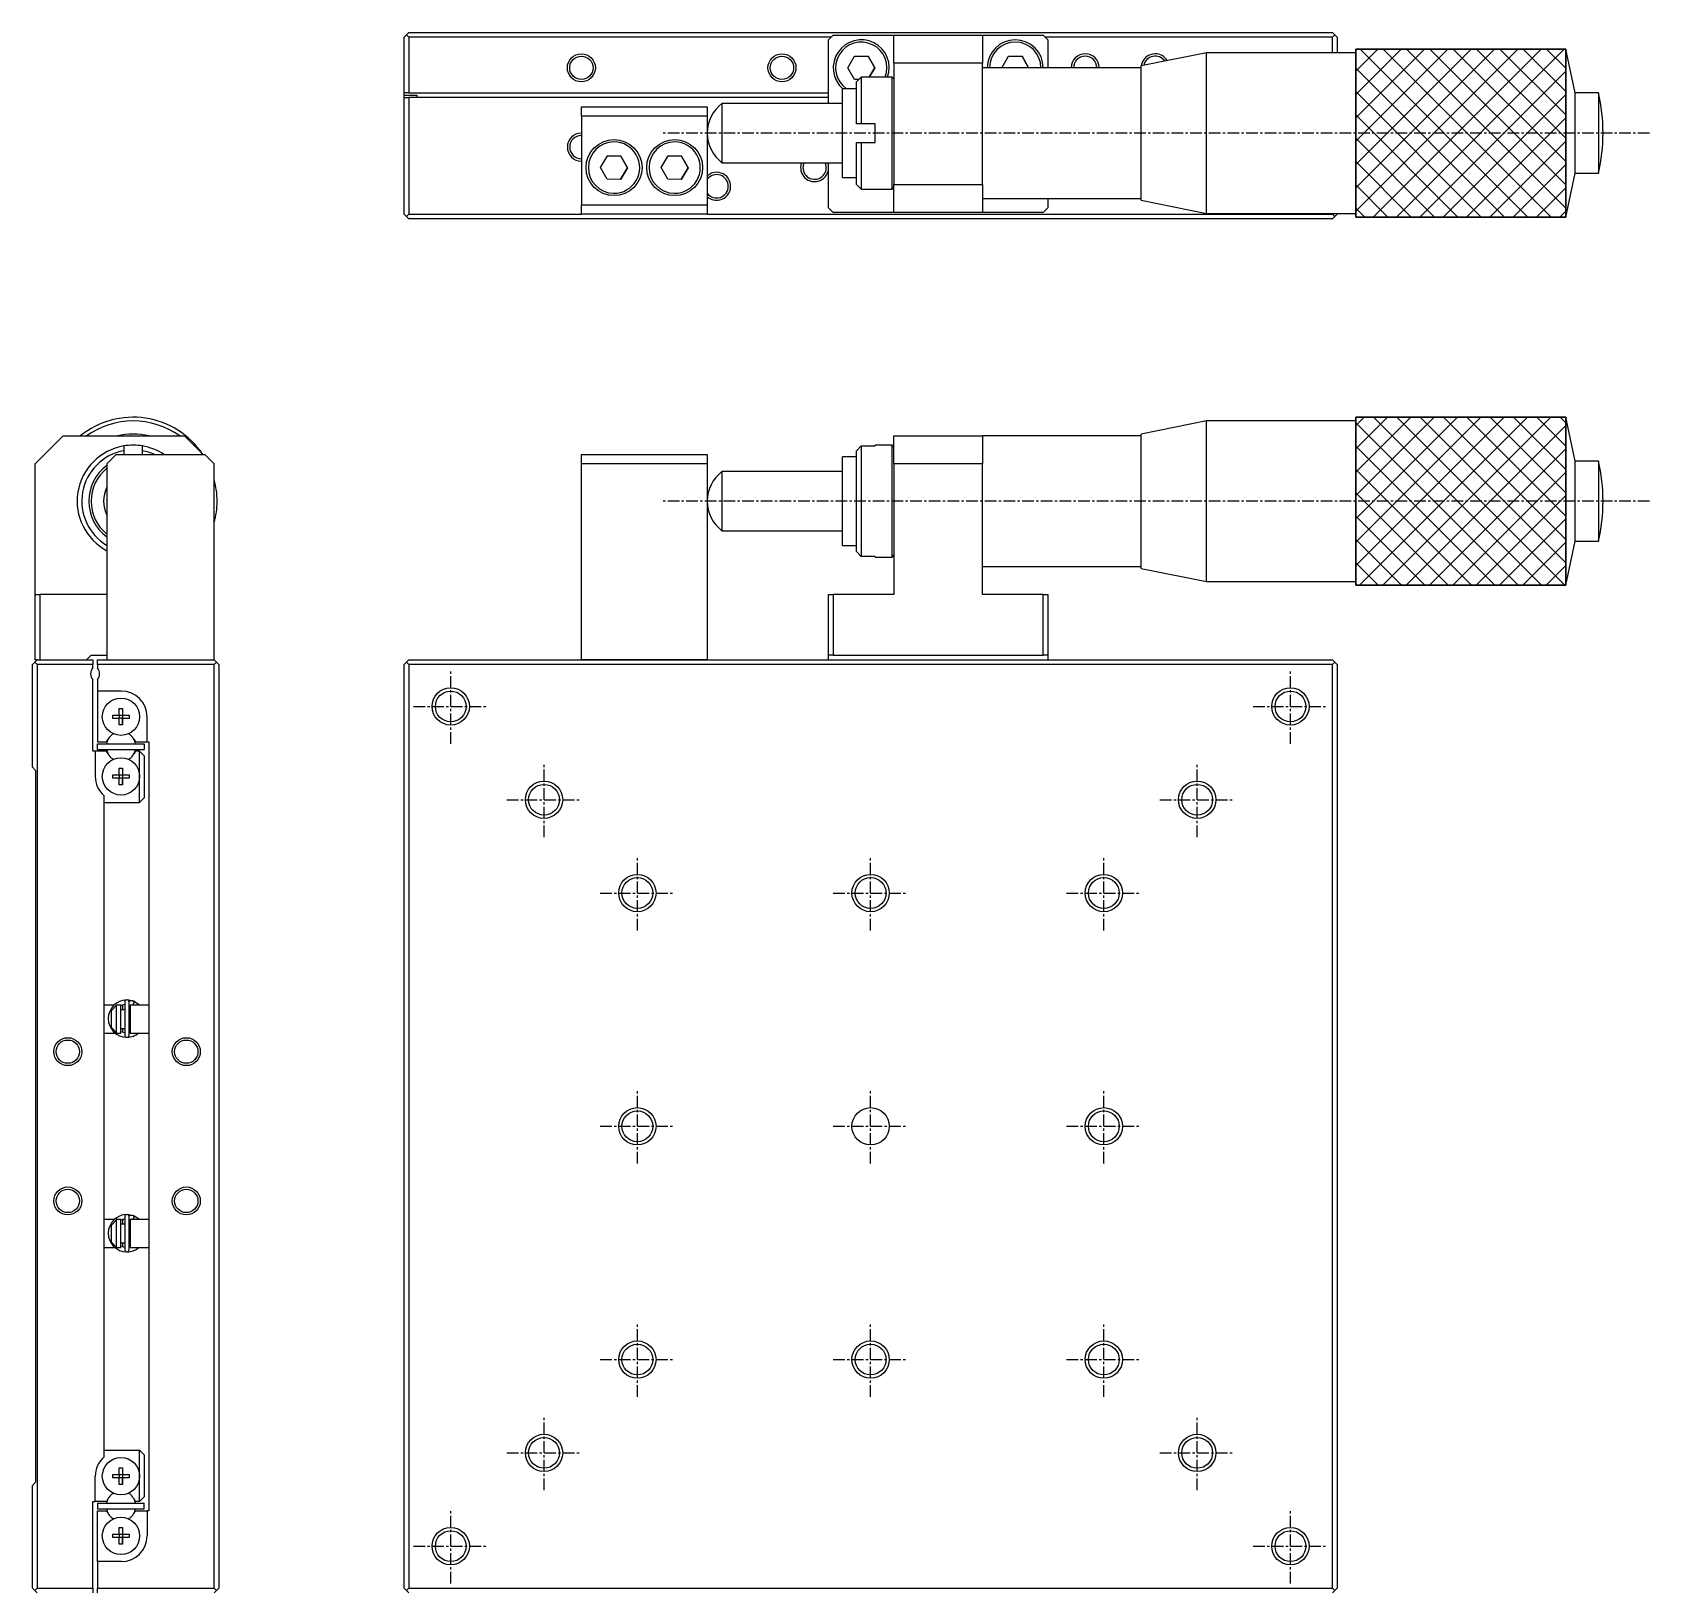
# Model space of a CAD drawing. Extents: x 10 to 388, y 10 to 262.
# Drawn here: x 32 to 205.3, y 94.9 to 262 of the extents above; entities that cross this region are included whole.
import ezdxf

# ---------------------------------------------------------------- set-up
doc = ezdxf.new("R2010")
doc.units = 0
doc.linetypes.add('CENTER', pattern=[2, 1.25, -0.25, 0.25, -0.25])
doc.layers.get('0').update_dxf_attribs({"linetype": 'CONTINUOUS'})
doc.layers.add('CENTER', color=1, linetype='CENTER')

msp = doc.modelspace()

# ---------------------------------------------------------------- linework, layer by layer
at = {"color": 7, "linetype": 'CONTINUOUS'}
for p, q in [((72.094929, 261.75), (72.344929, 262)), ((72.344929, 262), (171.344929, 262)), ((171.344929, 262), (171.594929, 261.75)), ((71.844929, 261.5), (72.094929, 261.75)), ((71.844929, 255.5), (71.844929, 261.5)), ((72.094929, 261.75), (72.344929, 261.5)), ((72.344929, 261.5), (72.344929, 255.5)), ((117.644929, 261.5), (72.344929, 261.5)), ((117.844929, 261.7), (117.344929, 261.2)), ((117.344929, 254.375), (117.344929, 261.2)), ((117.844929, 261.7), (124.344929, 261.7)), ((124.344929, 258.7), (124.344929, 261.7)), ((124.344929, 261.7), (133.844929, 261.7)), ((133.844929, 261.7), (133.844929, 258.7)), ((133.844929, 261.7), (140.344929, 261.7)), ((140.844929, 261.2), (140.344929, 261.7)), ((171.344929, 261.5), (140.544929, 261.5)), ((140.844929, 261.2), (140.844929, 258.2)), ((171.344929, 261.5), (171.594929, 261.75)), ((171.344929, 259.8), (171.344929, 261.5)), ((171.594929, 261.75), (171.844929, 261.5)), ((171.844929, 261.5), (171.844929, 259.8)), ((173.844929, 260.2), (196.344929, 260.2)), ((173.844929, 242.2), (173.844929, 260.2)), ((196.344929, 251.192148), (196.344929, 260.2)), ((197.344929, 255.5), (196.344929, 260.2)), ((196.344929, 260.2), (196.344929, 242.2)), ((119.401613, 258.213072), (120.134592, 259.456485)), ((120.134592, 259.456485), (121.577908, 259.443413)), ((121.577908, 259.443413), (122.288246, 258.186928)), ((122.288246, 258.186928), (121.577908, 259.443413)), ((133.844929, 258.7), (124.344929, 258.7)), ((124.344929, 258.7), (124.344929, 245.7)), ((133.844929, 251.2), (133.844929, 258.7)), ((135.901613, 258.213072), (136.634592, 259.456485)), ((136.634592, 259.456485), (138.077908, 259.443413)), ((138.077908, 259.443413), (138.780856, 258.2)), ((138.780856, 258.2), (138.077908, 259.443413)), ((157.844929, 259.8), (150.844929, 258.4)), ((150.844929, 244), (150.844929, 258.4)), ((157.844929, 242.6), (157.844929, 259.8)), ((173.844929, 259.8), (157.844929, 259.8)), ((120.11195, 256.956587), (119.401613, 258.213072)), ((120.597123, 256.952193), (120.11195, 256.956587)), ((120.844929, 257.2), (120.344929, 256.7)), ((120.344929, 252.2), (120.344929, 256.7)), ((120.844929, 257.2), (120.844929, 252.2)), ((124.144929, 257.2), (120.844929, 257.2)), ((122.288246, 258.186928), (121.706462, 257.2)), ((121.706462, 257.2), (122.288246, 258.186928)), ((124.144929, 245.2), (124.144929, 257.2)), ((124.344929, 257), (124.144929, 257.2)), ((150.844929, 258.2), (133.844929, 258.2)), ((135.909003, 258.2), (135.901613, 258.213072)), ((72.344929, 255.5), (71.844929, 255.5)), ((71.844929, 255.25), (71.844929, 255.5)), ((71.844929, 255.25), (73.244929, 255.25)), ((71.844929, 255), (71.844929, 255.25)), ((71.844929, 242.5), (71.844929, 255)), ((71.844929, 255), (72.344929, 255)), ((72.344929, 255.5), (117.344929, 255.5)), ((72.344929, 255), (72.344929, 242.5)), ((117.344929, 255), (72.344929, 255)), ((73.244929, 255), (73.244929, 255.25)), ((118.844929, 255.647516), (118.844929, 255.95)), ((120.344929, 255.95), (118.844929, 255.95)), ((118.844929, 251.271172), (118.844929, 255.647516)), ((197.344929, 251.196248), (197.344929, 255.5)), ((199.844929, 255.5), (197.344929, 255.5)), ((199.844929, 255.5), (199.844929, 246.9)), ((90.844929, 253), (90.844929, 254)), ((90.844929, 254), (104.344929, 254)), ((104.344929, 254), (104.344929, 253)), ((105.912109, 254.375), (105.912109, 251.19723)), ((118.844929, 254.375), (105.912109, 254.375)), ((104.344929, 253), (90.844929, 253)), ((90.844929, 253), (90.844929, 243.5)), ((104.344929, 253), (104.344929, 243.5)), ((120.844929, 252.2), (120.344929, 252.2)), ((122.344929, 252.2), (120.844929, 252.2)), ((122.344929, 250.2), (122.344929, 252.2)), ((105.912109, 251.19723), (105.912109, 248.025)), ((118.844929, 251.099951), (118.844929, 251.271172)), ((118.844929, 246.752635), (118.844929, 251.099951)), ((120.344929, 245.7), (120.344929, 250.2)), ((120.344929, 250.2), (120.844929, 250.2)), ((120.844929, 250.2), (120.844929, 245.2)), ((120.844929, 250.2), (122.344929, 250.2)), ((133.844929, 245.7), (133.844929, 251.2)), ((197.344929, 246.9), (197.344929, 251.196248)), ((92.901613, 247.513072), (93.634592, 248.756485)), ((93.634592, 248.756485), (95.077908, 248.743413)), ((95.077908, 248.743413), (93.634592, 248.756485)), ((95.077908, 248.743413), (95.788246, 247.486928)), ((95.788246, 247.486928), (95.077908, 248.743413)), ((99.401613, 247.513072), (100.134592, 248.756485)), ((100.134592, 248.756485), (101.577908, 248.743413)), ((101.577908, 248.743413), (100.134592, 248.756485)), ((101.577908, 248.743413), (102.288246, 247.486928)), ((102.288246, 247.486928), (101.577908, 248.743413)), ((105.912109, 248.025), (118.844929, 248.025)), ((117.344929, 243.2), (117.344929, 248.025)), ((93.611951, 246.256587), (92.901613, 247.513072)), ((95.055267, 246.243515), (93.611951, 246.256587)), ((95.788246, 247.486928), (95.055267, 246.243515)), ((95.055267, 246.243515), (95.788246, 247.486928)), ((100.111951, 246.256587), (99.401613, 247.513072)), ((101.555267, 246.243515), (100.111951, 246.256587)), ((102.288246, 247.486928), (101.555267, 246.243515)), ((101.555267, 246.243515), (102.288246, 247.486928)), ((118.844929, 246.45), (118.844929, 246.752635)), ((118.844929, 246.45), (120.344929, 246.45)), ((196.344929, 242.2), (197.344929, 246.9)), ((197.344929, 246.9), (199.844929, 246.9)), ((120.344929, 245.7), (120.844929, 245.2)), ((120.844929, 245.2), (124.144929, 245.2)), ((124.144929, 245.2), (124.344929, 245.4)), ((124.344929, 245.7), (133.844929, 245.7)), ((124.344929, 242.7), (124.344929, 245.7)), ((133.844929, 245.7), (133.844929, 242.7)), ((90.844929, 243.5), (104.344929, 243.5)), ((90.844929, 242.5), (90.844929, 243.5)), ((104.344929, 243.5), (104.344929, 242.5)), ((117.344929, 243.2), (117.844929, 242.7)), ((124.344929, 242.7), (117.844929, 242.7)), ((133.844929, 242.7), (124.344929, 242.7)), ((133.844929, 244.2), (150.844929, 244.2)), ((140.344929, 242.7), (133.844929, 242.7)), ((140.344929, 242.7), (140.844929, 243.2)), ((140.844929, 244.2), (140.844929, 243.2)), ((150.844929, 244), (157.844929, 242.6)), ((72.094929, 242.25), (71.844929, 242.5)), ((72.344929, 242.5), (72.094929, 242.25)), ((72.344929, 242), (72.094929, 242.25)), ((72.344929, 242.5), (90.844929, 242.5)), ((171.344929, 242), (72.344929, 242)), ((104.344929, 242.5), (90.844929, 242.5)), ((104.344929, 242.5), (171.344929, 242.5)), ((157.844929, 242.6), (173.844929, 242.6)), ((171.344929, 242.5), (171.344929, 242.6)), ((171.594929, 242.25), (171.344929, 242.5)), ((171.594929, 242.25), (171.344929, 242)), ((171.844929, 242.5), (171.594929, 242.25)), ((171.844929, 242.6), (171.844929, 242.5)), ((196.344929, 242.2), (173.844929, 242.2)), ((157.844929, 220.35), (150.844929, 218.95)), ((157.844929, 203.15), (157.844929, 220.35)), ((173.844929, 220.35), (157.844929, 220.35)), ((173.844929, 220.75), (173.844929, 211.742148)), ((173.844929, 220.75), (173.844929, 220.35)), ((173.844929, 220.75), (196.344929, 220.75)), ((173.844929, 202.75), (173.844929, 220.75)), ((197.344929, 216.05), (196.344929, 220.75)), ((196.344929, 220.75), (196.344929, 202.75)), ((35.3, 218.75), (32.3, 215.75)), ((35.3, 218.75), (48.3, 218.75)), ((50.3, 216.75), (48.3, 218.75)), ((124.344929, 218.75), (133.844929, 218.75)), ((124.344929, 215.75), (124.344929, 218.75)), ((133.844929, 218.75), (133.844929, 215.75)), ((150.844929, 218.75), (133.844929, 218.75)), ((150.844929, 218.75), (150.844929, 218.95)), ((150.844929, 204.55), (150.844929, 218.95)), ((150.844929, 204.75), (150.844929, 218.75)), ((41, 216.75), (40, 215.75)), ((41, 216.75), (50.5, 216.75)), ((41.8, 217.66608), (41.8, 217.158327)), ((41.8, 217.158327), (41.8, 216.75)), ((43.8, 217.158327), (43.8, 217.66608)), ((43.8, 216.75), (43.8, 217.66608)), ((43.8, 216.75), (43.8, 217.158327)), ((51.5, 215.75), (50.5, 216.75)), ((90.844929, 216.75), (104.344929, 216.75)), ((90.844929, 215.75), (90.844929, 216.75)), ((104.344929, 216.75), (104.344929, 215.75)), ((120.344929, 217.158327), (120.844929, 217.66608)), ((120.344929, 206.341673), (120.344929, 217.158327)), ((120.344929, 216.393559), (120.344929, 217.158327)), ((120.844929, 217.66608), (120.844929, 205.83392)), ((120.844929, 217.66608), (122.344929, 217.66608)), ((122.344929, 217.66608), (122.344929, 217.75)), ((122.344929, 217.66608), (122.344929, 217.75)), ((124.144929, 217.75), (122.344929, 217.75)), ((124.144929, 205.75), (124.144929, 217.75)), ((124.344929, 217.55), (124.144929, 217.75)), ((32.3, 201.75), (32.3, 215.75)), ((40, 215.75), (40, 194.75)), ((51.5, 194.75), (51.5, 215.75)), ((104.344929, 215.75), (90.844929, 215.75)), ((90.844929, 194.75), (90.844929, 215.75)), ((104.344929, 215.75), (104.344929, 194.75)), ((118.844929, 211.745856), (118.844929, 216.5)), ((118.844929, 216.25), (118.844929, 216.5)), ((120.344929, 216.5), (118.844929, 216.5)), ((133.844929, 215.75), (124.344929, 215.75)), ((124.344929, 215.75), (124.344929, 201.75)), ((133.844929, 201.75), (133.844929, 215.75)), ((199.844929, 216.05), (197.344929, 216.05)), ((197.344929, 207.45), (197.344929, 216.049998)), ((199.844929, 216.05), (199.844929, 207.45)), ((118.844929, 214.925), (105.912109, 214.925)), ((105.912109, 214.924999), (105.912109, 208.575)), ((118.844929, 207), (118.844929, 211.745856)), ((173.844929, 211.742148), (173.844929, 202.75)), ((105.912109, 208.575), (118.844929, 208.575)), ((118.844929, 207), (118.844929, 207.25)), ((118.844929, 207), (120.344929, 207)), ((120.344929, 206.341673), (120.344929, 207.106441)), ((120.844929, 205.83392), (120.344929, 206.341673)), ((196.344929, 202.75), (197.344929, 207.45)), ((197.344929, 207.45), (199.844929, 207.45)), ((122.344929, 205.83392), (120.844929, 205.83392)), ((122.344929, 205.75), (122.344929, 205.83392)), ((122.344929, 205.75), (122.344929, 205.83392)), ((122.344929, 205.75), (124.144929, 205.75)), ((124.144929, 205.75), (124.344929, 205.95)), ((133.844929, 204.75), (150.844929, 204.75)), ((150.844929, 204.550003), (150.844929, 204.75)), ((150.844929, 204.55), (157.844929, 203.15)), ((157.844929, 203.15), (173.844929, 203.15)), ((173.844929, 203.15), (173.844929, 202.75)), ((32.3, 194.75), (32.3, 201.75)), ((32.3, 201.75), (32.8, 201.75)), ((32.8, 201.75), (32.8, 194.75)), ((40, 201.75), (32.8, 201.75)), ((117.344929, 195.25), (117.344929, 201.75)), ((117.344929, 201.75), (117.844929, 201.75)), ((117.844929, 201.75), (117.844929, 195.25)), ((124.344929, 201.75), (117.844929, 201.75)), ((140.344929, 201.75), (133.844929, 201.75)), ((140.344929, 195.25), (140.344929, 201.75)), ((140.344929, 201.75), (140.844929, 201.75)), ((140.844929, 201.75), (140.844929, 195.25)), ((196.344929, 202.75), (173.844929, 202.75)), ((32.25, 194.5), (32, 194.25)), ((32, 183.25), (32, 194.25)), ((32.25, 194.5), (32.5, 194.75)), ((32.5, 194.25), (32.25, 194.5)), ((32.5, 194.75), (32.3, 194.75)), ((32.5, 194.75), (38.5, 194.75)), ((32.5, 194.25), (32.5, 95.25)), ((38.5, 194.25), (32.5, 194.25)), ((37.8, 194.75), (38.3, 195.25)), ((38.3, 195.25), (40, 195.25)), ((38.5, 194.75), (38.5, 194.25)), ((38.5, 193.911438), (38.5, 194.25)), ((39, 194.75), (51.5, 194.75)), ((39, 194.25), (39, 194.75)), ((39, 194.25), (39, 193.85)), ((51.5, 194.25), (39, 194.25)), ((51.5, 194.75), (51.75, 194.5)), ((51.75, 194.5), (51.5, 194.25)), ((51.5, 95.25), (51.5, 194.25)), ((52, 194.25), (51.75, 194.5)), ((52, 194.25), (52, 95.25)), ((72.094929, 194.5), (71.844929, 194.25)), ((71.844929, 95.25), (71.844929, 194.25)), ((72.344929, 194.75), (72.094929, 194.5)), ((72.344929, 194.25), (72.094929, 194.5)), ((72.344929, 194.75), (90.844929, 194.75)), ((171.344929, 194.25), (72.344929, 194.25)), ((72.344929, 194.25), (72.344929, 95.25)), ((104.344929, 194.75), (90.844929, 194.75)), ((90.844929, 194.75), (104.344929, 194.75)), ((104.344929, 194.75), (171.344929, 194.75)), ((117.844929, 195.25), (117.344929, 195.25)), ((117.344929, 194.75), (117.344929, 195.25)), ((117.844929, 195.25), (140.344929, 195.25)), ((140.844929, 195.25), (140.344929, 195.25)), ((140.844929, 195.25), (140.844929, 194.75)), ((171.594929, 194.5), (171.344929, 194.75)), ((171.594929, 194.5), (171.344929, 194.25)), ((171.344929, 95.25), (171.344929, 194.25)), ((171.844929, 194.25), (171.594929, 194.5)), ((171.844929, 194.25), (171.844929, 95.25)), ((38.5, 184.95), (38.5, 192.588562)), ((39, 192.65), (39, 191.4)), ((41.55, 191.4), (39, 191.4)), ((39, 191.4), (39, 185.95)), ((41.32, 189.536361), (41.68, 189.536361)), ((41.32, 188.83), (41.32, 189.536361)), ((41.68, 189.536361), (41.68, 188.83)), ((41.68, 189.536361), (41.68, 188.83)), ((40.613639, 188.83), (41.32, 188.83)), ((40.613639, 188.47), (40.613639, 188.83)), ((41.32, 188.47), (40.613639, 188.47)), ((41.330372, 188.819628), (41.32, 188.83)), ((41.330372, 188.480372), (41.32, 188.47)), ((41.32, 187.763639), (41.32, 188.47)), ((41.68, 187.763639), (41.32, 187.763639)), ((41.330372, 188.480372), (41.330372, 188.819628)), ((41.330372, 188.819628), (41.669628, 188.819628)), ((41.669628, 188.480372), (41.330372, 188.480372)), ((41.669628, 188.819628), (41.68, 188.83)), ((41.669628, 188.819628), (41.669628, 188.480372)), ((41.669628, 188.480372), (41.68, 188.47)), ((41.68, 188.83), (42.386361, 188.83)), ((41.68, 188.47), (41.68, 187.763639)), ((42.386361, 188.47), (41.68, 188.47)), ((41.68, 187.763639), (41.68, 188.47)), ((42.386361, 188.83), (42.386361, 188.47)), ((44.3, 185.95), (44.3, 188.65)), ((39, 185.95), (39.955588, 185.95)), ((39, 185.15), (39, 185.75)), ((39, 185.75), (44, 185.75)), ((39.955588, 185.95), (40.125185, 186.24375)), ((42.874815, 186.24375), (43.044412, 185.95)), ((43.044412, 185.95), (44.3, 185.95)), ((44, 185.75), (44, 185.15)), ((44.3, 185.95), (44.5, 185.95)), ((44.5, 185.95), (44.5, 103.55)), ((38.75, 184.95), (38.5, 184.95)), ((38.75, 184.95), (38.75, 182.25)), ((39.955588, 184.95), (38.75, 184.95)), ((39, 185.15), (44, 185.15)), ((40.125185, 184.65625), (39.955588, 184.95)), ((43.044412, 184.95), (42.874815, 184.65625)), ((43.5, 184.95), (43.044412, 184.95)), ((43.5, 182.25), (43.5, 184.95)), ((43.5, 184.95), (44, 184.45)), ((44, 184.45), (44, 179.95)), ((32, 183.25), (32.35, 182.9)), ((32.35, 182.9), (32.35, 106.6)), ((40.613639, 182.43), (41.32, 182.43)), ((40.613639, 182.07), (40.613639, 182.43)), ((41.32, 182.07), (40.613639, 182.07)), ((41.32, 183.136361), (41.68, 183.136361)), ((41.32, 182.43), (41.32, 183.136361)), ((41.330372, 182.419628), (41.32, 182.43)), ((41.330372, 182.080372), (41.32, 182.07)), ((41.32, 181.363639), (41.32, 182.07)), ((41.330372, 182.080372), (41.330372, 182.419628)), ((41.330372, 182.419628), (41.669628, 182.419628)), ((41.669628, 182.080372), (41.330372, 182.080372)), ((41.669628, 182.419628), (41.68, 182.43)), ((41.669628, 182.419628), (41.669628, 182.080372)), ((41.669628, 182.080372), (41.68, 182.07)), ((41.68, 183.136361), (41.68, 182.43)), ((41.68, 183.136361), (41.68, 182.43)), ((41.68, 182.43), (42.386361, 182.43)), ((41.68, 182.07), (41.68, 181.363639)), ((42.386361, 182.07), (41.68, 182.07)), ((41.68, 181.363639), (41.68, 182.07)), ((42.386361, 182.43), (42.386361, 182.07)), ((43.5, 179.45), (43.5, 182.25)), ((41.68, 181.363639), (41.32, 181.363639)), ((39.7, 157.325), (39.7, 180.170938)), ((39.7, 179.45), (43.5, 179.45)), ((44, 179.95), (43.5, 179.45)), ((40.768488, 157.75), (39.7, 157.75)), ((41, 157.75), (41, 157.695683)), ((41.5, 157.75), (41, 157.75)), ((41.499825, 157.705309), (41.90976, 157.825193)), ((41.5, 154.75), (41.5, 157.75)), ((41.7, 157.75), (41.611564, 157.75)), ((41.7, 157.25), (41.7, 157.75)), ((41.909816, 158.066084), (41.909816, 154.516084)), ((42.836311, 158.163382), (42.154198, 158.290229)), ((42.355104, 158.13469), (42.349733, 158.132424)), ((42.388597, 158.147694), (42.355104, 158.13469)), ((42.359816, 154.516084), (42.359816, 158.066084)), ((42.42269, 158.159011), (42.388597, 158.147694)), ((42.4573, 158.168616), (42.42269, 158.159011)), ((42.492342, 158.176483), (42.4573, 158.168616)), ((42.527729, 158.182595), (42.492342, 158.176483)), ((42.5, 157.75), (42.5, 154.75)), ((44.5, 157.75), (42.5, 157.75)), ((42.563375, 158.186937), (42.527729, 158.182595)), ((42.59919, 158.189496), (42.563375, 158.186937)), ((42.635089, 158.190268), (42.59919, 158.189496)), ((42.670982, 158.18925), (42.635089, 158.190268)), ((42.706781, 158.186445), (42.670982, 158.18925)), ((42.742398, 158.181859), (42.706781, 158.186445)), ((42.777745, 158.175504), (42.742398, 158.181859)), ((42.768643, 157.759397), (42.763253, 157.75)), ((42.774403, 157.769881), (42.768643, 157.759397)), ((42.921883, 158.129112), (42.774062, 157.749982)), ((42.780495, 157.781383), (42.774403, 157.769881)), ((42.812736, 158.167394), (42.777745, 158.175504)), ((42.78688, 157.793829), (42.780495, 157.781383)), ((42.793516, 157.807137), (42.78688, 157.793829)), ((42.80036, 157.82122), (42.793516, 157.807137)), ((42.807367, 157.835987), (42.80036, 157.82122)), ((42.814492, 157.851342), (42.807367, 157.835987)), ((42.847283, 158.15755), (42.812736, 158.167394)), ((42.821688, 157.867185), (42.814492, 157.851342)), ((42.828909, 157.883412), (42.821688, 157.867185)), ((42.836107, 157.899918), (42.828909, 157.883412)), ((42.843236, 157.916596), (42.836107, 157.899918)), ((42.92052, 158.129692), (42.836311, 158.163382)), ((42.850248, 157.933336), (42.843236, 157.916596)), ((42.881302, 158.145995), (42.847283, 158.15755)), ((42.857099, 157.950029), (42.850248, 157.933336)), ((42.863744, 157.966568), (42.857099, 157.950029)), ((42.87014, 157.982844), (42.863744, 157.966568)), ((42.876244, 157.998751), (42.87014, 157.982844)), ((42.882017, 158.014185), (42.876244, 157.998751)), ((42.912964, 158.133498), (42.881302, 158.145995)), ((42.887422, 158.029047), (42.882017, 158.014185)), ((42.892423, 158.043239), (42.887422, 158.029047)), ((42.896988, 158.056668), (42.892423, 158.043239)), ((42.901087, 158.069248), (42.896988, 158.056668)), ((42.904693, 158.080897), (42.901087, 158.069248)), ((42.907783, 158.091538), (42.904693, 158.080897)), ((42.910336, 158.101102), (42.907783, 158.091538)), ((42.912337, 158.109527), (42.910336, 158.101102)), ((42.912259, 158.133645), (42.913719, 158.132925)), ((42.913771, 158.116759), (42.912337, 158.109527)), ((43.501531, 157.750224), (42.912719, 158.13301)), ((42.913719, 158.132925), (42.914604, 158.130858)), ((42.91463, 158.122749), (42.913771, 158.116759)), ((42.914604, 158.130858), (42.914909, 158.127459)), ((42.914909, 158.127459), (42.91463, 158.122749)), ((42.994592, 158.096219), (42.92052, 158.129692)), ((39.7, 155.175), (39.7, 157.325)), ((40.5, 157.166515), (41, 157.695683)), ((40.5, 155.333485), (40.5, 157.166515)), ((41, 157.695683), (41, 154.804317)), ((41.909816, 157.25), (41.5, 157.25)), ((42.359816, 157.465221), (42.499959, 157.705542)), ((42.5, 157.25), (42.359816, 157.25)), ((39.7, 134.325), (39.7, 155.175)), ((39.7, 154.75), (40.862118, 154.75)), ((41, 154.804317), (40.5, 155.333485)), ((41, 154.804317), (41, 154.75)), ((41, 154.75), (41.5, 154.75)), ((41.909751, 154.75729), (41.499871, 154.876509)), ((41.5, 155.25), (41.909816, 155.25)), ((41.7, 154.803188), (41.7, 155.25)), ((42.359816, 155.25), (42.5, 155.25)), ((42.499995, 154.876607), (42.359816, 155.116948)), ((42.500103, 154.784345), (42.359883, 154.756971)), ((42.5, 154.75), (44.5, 154.75)), ((42.859415, 154.428523), (42.860371, 154.428841)), ((42.860371, 154.428841), (42.862998, 154.429722)), ((42.862998, 154.429722), (42.864236, 154.430141)), ((42.864236, 154.430141), (42.865972, 154.430732)), ((42.865972, 154.430732), (42.86775, 154.431344)), ((42.86775, 154.431344), (42.869134, 154.431823)), ((42.869134, 154.431823), (42.870426, 154.432273)), ((42.870426, 154.432273), (42.871895, 154.432789)), ((42.871895, 154.432789), (42.873133, 154.433226)), ((42.873133, 154.433226), (42.874875, 154.433845)), ((42.874875, 154.433845), (42.876282, 154.434349)), ((42.876282, 154.434349), (42.8777, 154.43486)), ((42.8777, 154.43486), (42.878964, 154.435319)), ((42.878964, 154.435319), (42.912964, 154.448671)), ((42.912259, 154.448524), (42.912056, 154.449009)), ((42.912964, 154.448671), (42.912259, 154.448524)), ((42.836311, 135.163382), (42.154198, 135.290229)), ((40.768488, 134.75), (39.7, 134.75)), ((39.7, 132.175), (39.7, 134.325)), ((40.5, 134.166515), (41, 134.695683)), ((40.5, 132.333485), (40.5, 134.166515)), ((41, 134.75), (41, 134.695683)), ((41.5, 134.75), (41, 134.75)), ((41, 134.695683), (41, 131.804317)), ((41.499825, 134.705309), (41.90976, 134.825193)), ((41.5, 131.75), (41.5, 134.75)), ((41.909816, 134.25), (41.5, 134.25)), ((41.7, 134.75), (41.611564, 134.75)), ((41.7, 134.25), (41.7, 134.75)), ((41.909816, 135.066084), (41.909816, 131.516084)), ((42.355104, 135.13469), (42.349733, 135.132424)), ((42.388597, 135.147694), (42.355104, 135.13469)), ((42.359816, 131.516084), (42.359816, 135.066084)), ((42.359816, 134.465221), (42.499959, 134.705542)), ((42.5, 134.25), (42.359816, 134.25)), ((42.42269, 135.159011), (42.388597, 135.147694)), ((42.4573, 135.168616), (42.42269, 135.159011)), ((42.492342, 135.176483), (42.4573, 135.168616)), ((42.527729, 135.182595), (42.492342, 135.176483)), ((42.5, 134.75), (42.5, 131.75)), ((44.5, 134.75), (42.5, 134.75)), ((42.563375, 135.186937), (42.527729, 135.182595)), ((42.59919, 135.189496), (42.563375, 135.186937)), ((42.635089, 135.190268), (42.59919, 135.189496)), ((42.670982, 135.18925), (42.635089, 135.190268)), ((42.706781, 135.186445), (42.670982, 135.18925)), ((42.742398, 135.181859), (42.706781, 135.186445)), ((42.777745, 135.175504), (42.742398, 135.181859)), ((42.768643, 134.759397), (42.763253, 134.75)), ((42.774403, 134.769881), (42.768643, 134.759397)), ((42.922579, 135.127992), (42.774062, 134.749982)), ((42.780495, 134.781383), (42.774403, 134.769881)), ((42.812736, 135.167394), (42.777745, 135.175504)), ((42.78688, 134.793829), (42.780495, 134.781383)), ((42.793516, 134.807137), (42.78688, 134.793829)), ((42.80036, 134.82122), (42.793516, 134.807137)), ((42.807367, 134.835987), (42.80036, 134.82122)), ((42.814492, 134.851342), (42.807367, 134.835987)), ((42.847283, 135.15755), (42.812736, 135.167394)), ((42.821688, 134.867185), (42.814492, 134.851342)), ((42.828909, 134.883412), (42.821688, 134.867185)), ((42.836107, 134.899918), (42.828909, 134.883412)), ((42.843236, 134.916596), (42.836107, 134.899918)), ((42.994592, 135.096219), (42.836311, 135.163382)), ((42.850248, 134.933336), (42.843236, 134.916596)), ((42.881302, 135.145995), (42.847283, 135.15755)), ((42.857099, 134.950029), (42.850248, 134.933336)), ((42.863744, 134.966568), (42.857099, 134.950029)), ((42.87014, 134.982844), (42.863744, 134.966568)), ((42.876244, 134.998751), (42.87014, 134.982844)), ((42.882017, 135.014185), (42.876244, 134.998751)), ((42.912964, 135.133498), (42.881302, 135.145995)), ((42.887422, 135.029047), (42.882017, 135.014185)), ((42.892423, 135.043239), (42.887422, 135.029047)), ((42.896988, 135.056668), (42.892423, 135.043239)), ((42.901087, 135.069248), (42.896988, 135.056668)), ((42.904693, 135.080897), (42.901087, 135.069248)), ((42.907783, 135.091538), (42.904693, 135.080897)), ((42.910336, 135.101102), (42.907783, 135.091538)), ((42.912337, 135.109527), (42.910336, 135.101102)), ((42.912259, 135.133645), (42.913719, 135.132925)), ((42.913771, 135.116759), (42.912337, 135.109527)), ((43.501531, 134.750224), (42.912719, 135.13301)), ((42.913719, 135.132925), (42.914604, 135.130858)), ((42.91463, 135.122749), (42.913771, 135.116759)), ((42.914604, 135.130858), (42.914909, 135.127459)), ((42.914909, 135.127459), (42.91463, 135.122749)), ((42.921883, 135.129112), (42.922579, 135.127992)), ((39.7, 109.329062), (39.7, 132.175)), ((39.7, 131.75), (40.862118, 131.75)), ((41, 131.804317), (40.5, 132.333485)), ((41, 131.804317), (41, 131.75)), ((41, 131.75), (41.5, 131.75)), ((41.909751, 131.75729), (41.499871, 131.876509)), ((41.5, 132.25), (41.909816, 132.25)), ((41.7, 131.803188), (41.7, 132.25)), ((42.359816, 132.25), (42.5, 132.25)), ((42.499995, 131.876607), (42.359816, 132.116948)), ((42.500103, 131.784345), (42.359883, 131.756971)), ((42.5, 131.75), (44.5, 131.75)), ((42.859415, 131.428523), (42.860371, 131.428841)), ((42.860371, 131.428841), (42.862998, 131.429722)), ((42.862998, 131.429722), (42.864236, 131.430141)), ((42.864236, 131.430141), (42.865972, 131.430732)), ((42.865972, 131.430732), (42.86775, 131.431344)), ((42.86775, 131.431344), (42.869134, 131.431823)), ((42.869134, 131.431823), (42.870426, 131.432273)), ((42.870426, 131.432273), (42.871895, 131.432789)), ((42.871895, 131.432789), (42.873133, 131.433226)), ((42.873133, 131.433226), (42.874875, 131.433845)), ((42.874875, 131.433845), (42.876282, 131.434349)), ((42.876282, 131.434349), (42.8777, 131.43486)), ((42.8777, 131.43486), (42.878964, 131.435319)), ((42.878964, 131.435319), (42.912964, 131.448671)), ((42.912259, 131.448524), (42.912056, 131.449009)), ((42.912964, 131.448671), (42.912259, 131.448524)), ((39.7, 110.05), (43.5, 110.05)), ((43.5, 107.25), (43.5, 110.05)), ((43.5, 110.05), (44, 109.55)), ((44, 109.55), (44, 105.05)), ((41.32, 108.136361), (41.68, 108.136361)), ((41.32, 107.43), (41.32, 108.136361)), ((41.68, 108.136361), (41.68, 107.43)), ((41.68, 108.136361), (41.68, 107.43)), ((32.35, 106.6), (32, 106.25)), ((32, 95.25), (32, 106.25)), ((38.75, 104.55), (38.75, 107.25)), ((40.613639, 107.43), (41.32, 107.43)), ((40.613639, 107.07), (40.613639, 107.43)), ((41.32, 107.07), (40.613639, 107.07)), ((41.330372, 107.419628), (41.32, 107.43)), ((41.330372, 107.080372), (41.32, 107.07)), ((41.32, 106.363639), (41.32, 107.07)), ((41.68, 106.363639), (41.32, 106.363639)), ((41.330372, 107.080372), (41.330372, 107.419628)), ((41.330372, 107.419628), (41.669628, 107.419628)), ((41.669628, 107.080372), (41.330372, 107.080372)), ((41.669628, 107.419628), (41.68, 107.43)), ((41.669628, 107.419628), (41.669628, 107.080372)), ((41.669628, 107.080372), (41.68, 107.07)), ((41.68, 107.43), (42.386361, 107.43)), ((41.68, 107.07), (41.68, 106.363639)), ((42.386361, 107.07), (41.68, 107.07)), ((41.68, 106.363639), (41.68, 107.07)), ((42.386361, 107.43), (42.386361, 107.07)), ((43.5, 104.55), (43.5, 107.25)), ((38.5, 104.55), (38.75, 104.55)), ((38.5, 95.25), (38.5, 104.55)), ((39.955588, 104.55), (38.75, 104.55)), ((39, 104.35), (44, 104.35)), ((39, 104.35), (39, 103.75)), ((40.125185, 104.84375), (39.955588, 104.55)), ((43.044412, 104.55), (42.874815, 104.84375)), ((43.5, 104.55), (43.044412, 104.55)), ((44, 105.05), (43.5, 104.55)), ((44, 103.75), (44, 104.35)), ((39, 103.75), (44, 103.75)), ((39, 103.55), (39.955588, 103.55)), ((39, 98.1), (39, 103.55)), ((39.955588, 103.55), (40.125185, 103.25625)), ((42.874815, 103.25625), (43.044412, 103.55)), ((43.044412, 103.55), (44.3, 103.55)), ((44.3, 103.55), (44.3, 100.85)), ((44.5, 103.55), (44.3, 103.55)), ((40.613639, 101.03), (41.32, 101.03)), ((40.613639, 100.67), (40.613639, 101.03)), ((41.32, 100.67), (40.613639, 100.67)), ((41.32, 101.736361), (41.68, 101.736361)), ((41.32, 101.03), (41.32, 101.736361)), ((41.330372, 101.019628), (41.32, 101.03)), ((41.330372, 100.680372), (41.32, 100.67)), ((41.32, 99.963639), (41.32, 100.67)), ((41.330372, 100.680372), (41.330372, 101.019628)), ((41.330372, 101.019628), (41.669628, 101.019628)), ((41.669628, 100.680372), (41.330372, 100.680372)), ((41.669628, 101.019628), (41.68, 101.03)), ((41.669628, 101.019628), (41.669628, 100.680372)), ((41.669628, 100.680372), (41.68, 100.67)), ((41.68, 101.736361), (41.68, 101.03)), ((41.68, 101.736361), (41.68, 101.03)), ((41.68, 101.03), (42.386361, 101.03)), ((41.68, 100.67), (41.68, 99.963639)), ((42.386361, 100.67), (41.68, 100.67)), ((41.68, 99.963639), (41.68, 100.67)), ((42.386361, 101.03), (42.386361, 100.67)), ((41.68, 99.963639), (41.32, 99.963639)), ((39, 98.1), (39, 95.25)), ((41.55, 98.1), (39, 98.1)), ((32, 95.25), (32.25, 95)), ((32.25, 95), (32.5, 95.25)), ((32.5, 94.75), (32.25, 95)), ((32.5, 95.25), (38.5, 95.25)), ((38.5, 95.25), (38.5, 94.75)), ((39, 95.25), (51.5, 95.25)), ((39, 94.75), (39, 95.25)), ((51.5, 95.25), (51.75, 95)), ((51.75, 95), (51.5, 94.75)), ((52, 95.25), (51.75, 95)), ((71.844929, 95.25), (72.094929, 95)), ((72.344929, 95.25), (72.094929, 95)), ((72.094929, 95), (72.344929, 94.75)), ((72.344929, 95.25), (171.344929, 95.25)), ((171.594929, 95), (171.344929, 95.25)), ((171.344929, 94.75), (171.594929, 95)), ((171.594929, 95), (171.844929, 95.25))]:
    msp.add_line(p, q, dxfattribs=at)
at = {"color": 3, "linetype": 'CONTINUOUS'}
for p, q in [((173.844929, 260.2), (173.844929, 242.2)), ((196.344929, 260.2), (173.844929, 260.2)), ((173.844929, 257.844929), (176.2, 260.2)), ((173.844929, 255.344929), (178.7, 260.2)), ((173.844929, 252.844929), (181.2, 260.2)), ((173.844929, 250.344929), (183.7, 260.2)), ((173.844929, 247.844929), (186.2, 260.2)), ((173.844929, 245.344929), (188.7, 260.2)), ((173.844929, 242.844929), (191.2, 260.2)), ((174.3, 260.2), (192.3, 242.2)), ((175.7, 242.2), (193.7, 260.2)), ((176.8, 260.2), (194.8, 242.2)), ((178.2, 242.2), (196.2, 260.2)), ((179.3, 260.2), (196.344929, 243.155071)), ((181.8, 260.2), (196.344929, 245.655071)), ((184.3, 260.2), (196.344929, 248.155071)), ((186.8, 260.2), (196.344929, 250.655071)), ((189.3, 260.2), (196.344929, 253.155071)), ((191.8, 260.2), (196.344929, 255.655071)), ((194.3, 260.2), (196.344929, 258.155071)), ((173.844929, 258.155071), (189.8, 242.2)), ((180.7, 242.2), (196.344929, 257.844929)), ((173.844929, 255.655071), (187.3, 242.2)), ((183.2, 242.2), (196.344929, 255.344929)), ((173.844929, 253.155071), (184.8, 242.2)), ((185.7, 242.2), (196.344929, 252.844929)), ((173.844929, 250.655071), (182.3, 242.2)), ((188.2, 242.2), (196.344929, 250.344929)), ((196.344929, 242.2), (196.344929, 251.192148)), ((173.844929, 248.155071), (179.8, 242.2)), ((190.7, 242.2), (196.344929, 247.844929)), ((173.844929, 245.655071), (177.3, 242.2)), ((193.2, 242.2), (196.344929, 245.344929)), ((173.844929, 243.155071), (174.8, 242.2)), ((195.7, 242.2), (196.344929, 242.844929)), ((173.844929, 242.2), (196.344929, 242.2)), ((196.344929, 220.75), (173.844929, 220.75)), ((173.844929, 219.844929), (174.75, 220.75)), ((173.844929, 217.344929), (177.25, 220.75)), ((173.844929, 214.844929), (179.75, 220.75)), ((173.844929, 212.344929), (182.25, 220.75)), ((173.844929, 209.844929), (184.75, 220.75)), ((173.844929, 207.344929), (187.25, 220.75)), ((173.844929, 204.844929), (189.75, 220.75)), ((173.844929, 203.15), (173.844929, 220.35)), ((173.844929, 220.155071), (191.25, 202.75)), ((174.25, 202.75), (192.25, 220.75)), ((175.75, 220.75), (193.75, 202.75)), ((176.75, 202.75), (194.75, 220.75)), ((178.25, 220.75), (196.25, 202.75)), ((180.75, 220.75), (196.344929, 205.155071)), ((183.25, 220.75), (196.344929, 207.655071)), ((185.75, 220.75), (196.344929, 210.155071)), ((188.25, 220.75), (196.344929, 212.655071)), ((190.75, 220.75), (196.344929, 215.155071)), ((193.25, 220.75), (196.344929, 217.655071)), ((195.75, 220.75), (196.344929, 220.155071)), ((196.344929, 202.75), (196.344929, 220.749997)), ((179.25, 202.75), (196.344929, 219.844929)), ((173.844929, 217.655071), (188.75, 202.75)), ((181.75, 202.75), (196.344929, 217.344929)), ((173.844929, 215.155071), (186.25, 202.75)), ((184.25, 202.75), (196.344929, 214.844929)), ((173.844929, 212.655071), (183.75, 202.75)), ((186.75, 202.75), (196.344929, 212.344929)), ((173.844929, 210.155071), (181.25, 202.75)), ((189.25, 202.75), (196.344929, 209.844929)), ((173.844929, 207.655071), (178.75, 202.75)), ((191.75, 202.75), (196.344929, 207.344929)), ((173.844929, 205.155071), (176.25, 202.75)), ((194.25, 202.75), (196.344929, 204.844929)), ((173.844929, 202.75), (196.344929, 202.75))]:
    msp.add_line(p, q, dxfattribs=at)
for centre, radius in [((90.844929, 258.2), 1.5), ((112.344929, 258.2), 1.5), ((76.844929, 189.75), 2), ((166.844929, 189.75), 2), ((86.844929, 179.75), 2), ((156.844929, 179.75), 2), ((96.844929, 169.75), 2), ((121.844929, 169.75), 2), ((146.844929, 169.75), 2), ((35.8, 152.75), 1.5), ((48.5, 152.75), 1.5), ((96.844929, 144.75), 2), ((146.844929, 144.75), 2), ((35.8, 136.75), 1.5), ((48.5, 136.75), 1.5), ((96.844929, 119.75), 2), ((121.844929, 119.75), 2), ((146.844929, 119.75), 2), ((86.844929, 109.75), 2), ((156.844929, 109.75), 2), ((76.844929, 99.75), 2), ((166.844929, 99.75), 2)]:
    msp.add_circle(centre, radius, dxfattribs=at)
at = {"color": 7, "linetype": 'CONTINUOUS'}
for centre, radius in [((90.844929, 258.2), 1.25), ((112.344929, 258.2), 1.25), ((94.344929, 247.5), 3), ((100.844929, 247.5), 3), ((76.844929, 189.75), 1.65), ((166.844929, 189.75), 1.65), ((41.5, 188.65), 2), ((41.5, 182.25), 2), ((86.844929, 179.75), 1.65), ((156.844929, 179.75), 1.65), ((96.844929, 169.75), 1.65), ((121.844929, 169.75), 1.65), ((146.844929, 169.75), 1.65), ((35.8, 152.75), 1.25), ((48.5, 152.75), 1.25), ((96.844929, 144.75), 1.65), ((121.844929, 144.75), 2), ((146.844929, 144.75), 1.65), ((35.8, 136.75), 1.25), ((48.5, 136.75), 1.25), ((96.844929, 119.75), 1.65), ((121.844929, 119.75), 1.65), ((146.844929, 119.75), 1.65), ((86.844929, 109.75), 1.65), ((156.844929, 109.75), 1.65), ((41.5, 107.25), 2), ((41.5, 100.85), 2), ((76.844929, 99.75), 1.65), ((166.844929, 99.75), 1.65)]:
    msp.add_circle(centre, radius, dxfattribs=at)
for centre, radius, start, end in [((120.844929, 258.2), 3, 340.528779, 228.590378), ((120.844929, 258.2), 2.75, 338.676314, 234.903199), ((137.344929, 258.2), 3, 0, 180), ((137.344929, 258.2), 2.75, 0, 180), ((144.844929, 258.2), 1.25, 0, 180), ((152.344929, 258.2), 1.25, 34.403402, 168.216463), ((181.604929, 251.2), 18.74, 0, 13.265029), ((108.345086, 251.2), 4, 127.462651, 232.537349), ((90.844929, 249.7), 1.25, 90.859687, 180), ((90.844929, 249.7), 1.25, 180, 270), ((94.344929, 247.5), 2.75, 89.717733, 269.481089), ((94.34493, 247.5), 2.75, 89.717733, 269.481089), ((94.34493, 247.5), 2.75, 269.481089, 89.717733), ((100.844929, 247.5), 2.75, 89.717733, 269.481089), ((100.84493, 247.5), 2.75, 89.717733, 269.481089), ((100.84493, 247.5), 2.75, 269.481089, 89.717733), ((181.604929, 251.2), 18.74, 346.734971, 0), ((115.844929, 247.5), 1.25, 155.165413, 180), ((115.844929, 247.5), 1.25, 180, 24.834587), ((105.344929, 245.5), 1.25, 216.869898, 143.130102), ((42.8, 211.75), 9, 34.140689, 128.942441), ((42.8, 211.75), 8.6, 54.484016, 125.515984), ((42.8, 211.75), 7.2, 76.463797, 103.536203), ((42.8, 211.75), 6, 99.594068, 242.181861), ((42.8, 211.75), 5.5, 100.475682, 239.396705), ((42.8, 211.75), 6, 80.405932, 99.594068), ((42.8, 211.75), 6, 56.44269, 80.405932), ((42.8, 211.75), 5.5, 65.380023, 79.524318), ((42.8, 211.75), 4.75, 126.119668, 233.880332), ((181.604929, 211.75), 18.74, 0, 13.265029), ((42.8, 211.75), 3.175, 151.871172, 208.128828), ((42.8, 211.75), 9, 359.950011, 14.835112), ((108.345086, 211.75), 4, 127.462651, 232.537349), ((42.8, 211.75), 9, 345.164888, 359.950011), ((181.604929, 211.75), 18.74, 346.734971, 0), ((39.25, 193.25), 1, 138.590378, 221.409622), ((38.2, 193.25), 1, 323.130102, 36.869898), ((41.55, 188.65), 2.75, 0, 90), ((41.5, 185.449999), 1.5875, 149.999969, 169.10691), ((41.5, 185.45), 1.5875, 135, 150), ((41.615, 185.33519), 1.75, 121.886504, 135.004406), ((41.5, 185.449999), 1.5875, 120.433182, 134.999974), ((41.5, 185.449999), 1.5875, 45.000026, 59.566818), ((41.385, 185.33519), 1.75, 44.995594, 58.113496), ((41.5, 185.45), 1.5875, 30, 45), ((41.5, 185.449999), 1.5875, 10.89309, 30), ((41.5, 185.449999), 1.5875, 190.893016, 210), ((41.5, 185.45), 1.5875, 210, 225), ((41.5, 185.449999), 1.5875, 224.999974, 239.566737), ((41.615, 185.56481), 1.75, 224.995594, 238.113496), ((41.5, 185.449999), 1.5875, 300.433263, 315.000026), ((41.385, 185.56481), 1.75, 301.886504, 315.004406), ((41.5, 185.45), 1.5875, 315, 330), ((41.5, 185.449999), 1.5875, 330.000031, 349.106984), ((41.5, 182.25), 2.75, 180, 229.114807), ((42.134894, 156.291122), 1.999256, 90.7244, 269.309621), ((42.134816, 158.066084), 0.225, 0, 180), ((42.134816, 154.516084), 0.225, 180, 0), ((42.133182, 156.296113), 2.004326, 270.74954, 309.511687), ((42.134894, 133.291122), 1.999256, 90.7244, 269.309621), ((42.134816, 135.066084), 0.225, 0, 180), ((42.133182, 133.296113), 2.004326, 270.74954, 309.511687), ((42.134816, 131.516084), 0.225, 180, 0), ((41.5, 107.25), 2.75, 130.885193, 180), ((41.5, 104.050001), 1.5875, 150.000031, 169.106984), ((41.5, 104.05), 1.5875, 135, 150), ((41.5, 104.050001), 1.5875, 120.433263, 135.000026), ((41.615, 103.93519), 1.75, 121.886504, 135.004406), ((41.5, 104.050001), 1.5875, 44.999974, 59.566737), ((41.385, 103.93519), 1.75, 44.995594, 58.113496), ((41.5, 104.05), 1.5875, 30, 45), ((41.5, 104.050001), 1.5875, 10.893016, 30), ((41.5, 104.050001), 1.5875, 190.89309, 210), ((41.5, 104.05), 1.5875, 210, 225), ((41.615, 104.16481), 1.75, 224.995594, 238.113496), ((41.5, 104.050001), 1.5875, 225.000026, 239.566818), ((41.5, 104.050001), 1.5875, 300.433182, 314.999974), ((41.385, 104.16481), 1.75, 301.886504, 315.004406), ((41.5, 104.05), 1.5875, 315, 330), ((41.5, 104.050001), 1.5875, 330, 349.10691), ((41.55, 100.85), 2.75, 270, 0)]:
    msp.add_arc(centre, radius, start, end, dxfattribs=at)
at = {"color": 3, "linetype": 'CONTINUOUS'}
for centre, radius, start, end in [((144.844929, 258.2), 1.5, 90, 180), ((144.844929, 258.2), 1.5, 0, 90), ((152.344929, 258.2), 1.5, 90, 172.231618), ((152.344929, 258.2), 1.5, 30.388247, 90), ((90.844929, 249.7), 1.5, 90, 270), ((115.844929, 247.5), 1.5, 159.512685, 0), ((115.844929, 247.5), 1.5, 0, 20.487315), ((105.344929, 245.5), 1.5, 90, 131.810315), ((105.344929, 245.5), 1.5, 228.189685, 90), ((42.8, 211.75), 4.5, 128.478595, 231.521405)]:
    msp.add_arc(centre, radius, start, end, dxfattribs=at)
at = {"layer": 'CENTER', "color": 1, "linetype": 'CENTER'}
for p, q in [((205.344929, 251.2), (99.345086, 251.2)), ((205.344929, 211.75), (99.345086, 211.75)), ((76.844929, 185.75), (76.844929, 193.75)), ((166.844929, 185.75), (166.844929, 193.75)), ((72.844929, 189.75), (80.844929, 189.75)), ((162.844929, 189.75), (170.844929, 189.75)), ((86.844929, 175.75), (86.844929, 183.75)), ((156.844929, 175.75), (156.844929, 183.75)), ((82.844929, 179.75), (90.844929, 179.75)), ((152.844929, 179.75), (160.844929, 179.75)), ((96.844929, 165.75), (96.844929, 173.75)), ((121.844929, 165.75), (121.844929, 173.75)), ((146.844929, 165.75), (146.844929, 173.75)), ((92.844929, 169.75), (100.844929, 169.75)), ((117.844929, 169.75), (125.844929, 169.75)), ((142.844929, 169.75), (150.844929, 169.75)), ((96.844929, 140.75), (96.844929, 148.75)), ((121.844929, 140.75), (121.844929, 148.75)), ((146.844929, 140.75), (146.844929, 148.75)), ((92.844929, 144.75), (100.844929, 144.75)), ((117.844929, 144.75), (125.844929, 144.75)), ((142.844929, 144.75), (150.844929, 144.75)), ((96.844929, 115.75), (96.844929, 123.75)), ((121.844929, 115.75), (121.844929, 123.75)), ((146.844929, 115.75), (146.844929, 123.75)), ((92.844929, 119.75), (100.844929, 119.75)), ((117.844929, 119.75), (125.844929, 119.75)), ((142.844929, 119.75), (150.844929, 119.75)), ((86.844929, 105.75), (86.844929, 113.75)), ((156.844929, 105.75), (156.844929, 113.75)), ((82.844929, 109.75), (90.844929, 109.75)), ((152.844929, 109.75), (160.844929, 109.75)), ((76.844929, 95.75), (76.844929, 103.75)), ((166.844929, 95.75), (166.844929, 103.75)), ((72.844929, 99.75), (80.844929, 99.75)), ((162.844929, 99.75), (170.844929, 99.75))]:
    msp.add_line(p, q, dxfattribs=at)

doc.saveas('drawing.dxf')
